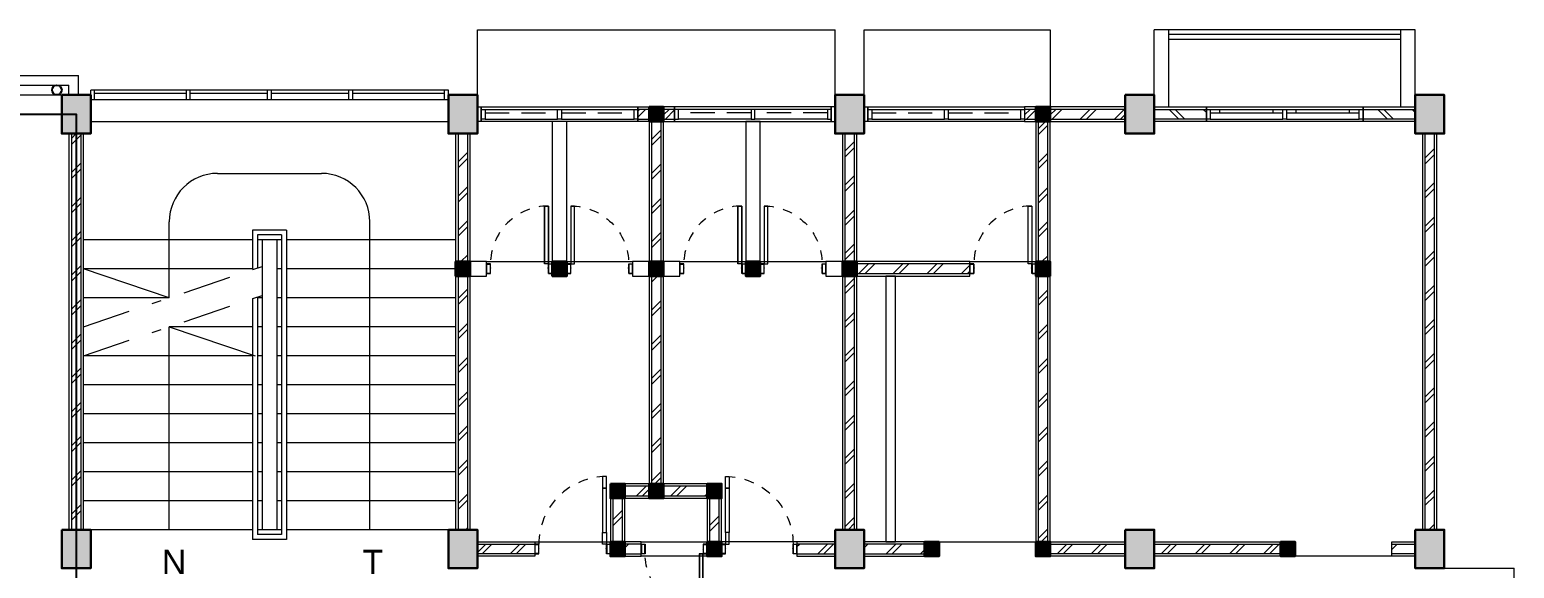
# Model space of a CAD drawing. Header units: millimetres. Extents: x -11 to 1625, y -267 to 180.
# Drawn here: x 1049.28 to 1064.64, y -195.99 to -190.41 of the extents above; entities that cross this region are included whole.
import ezdxf

# ---------------------------------------------------------------- set-up
doc = ezdxf.new("R2010")
doc.units = ezdxf.units.MM
doc.linetypes.add('DASHDOT', pattern=[1, 0.5, -0.25, 0, -0.25])
doc.linetypes.add('HIDDEN', pattern=[0.375, 0.25, -0.125])
for name, color, linetype, lineweight in [('ars', 11, 'Continuous', 5), ('dinding', 5, 'Continuous', 15), ('KOLOM', 1, 'Continuous', 30), ('kus', 63, 'Continuous', 15), ('lan', 7, 'Continuous', 15), ('not', 7, 'Continuous', 20), ('SANITAIR', 4, 'Continuous', 5), ('sol kol', 8, 'Continuous', 0)]:
    doc.layers.add(name, color=color, linetype=linetype, lineweight=lineweight)
doc.styles.get("Standard").update_dxf_attribs({"font": 'ARIALUNI.TTF'})
pattern_1 = [(45, (1051.26178, -202.36487), (-0.1767767, 0.1767767), []), (45, (1051.32428, -202.36487), (-0.1767767, 0.1767767), [])]

# ---------------------------------------------------------------- blocks, each defined once
blk = doc.blocks.new('K1')
at = {"layer": 'KOLOM'}
blk.add_lwpolyline([(0.2, 0.15), (-0.2, 0.15), (-0.2, -0.15), (0.2, -0.15), (0.2, 0.15)], dxfattribs=at)
blk = doc.blocks.new('KP')
at = {"layer": 'KOLOM'}
blk.add_lwpolyline([(0.075, -0.075), (-0.075, -0.075), (-0.075, 0.075), (0.075, 0.075), (0.075, -0.075)], dxfattribs=at)
blk = doc.blocks.new('P 70')
at = {"linetype": 'HIDDEN', "ltscale": 0.3}
blk.add_lwpolyline([(-0.74, 0.1, -0.414214), (-0.04, 0.8, -1.303225)], format="xyb", dxfattribs=at)
for points in [[(-0.04, 0.8), (-0.08, 0.8), (-0.08, 0.68), (-0.04, 0.68)], [(-0.04, 0.68), (-0.08, 0.68), (-0.08, 0.22), (-0.04, 0.22)], [(-0.04, 0.1), (-0.08, 0.1), (-0.08, 0.22), (-0.04, 0.22)], [(-0.735, 0.06), (-0.74, 0.06), (-0.74, 0.061), (-0.74, 0.1), (-0.78, 0.1), (-0.78, 0), (-0.74, 0), (-0.74, 0.056), (-0.735, 0.058)], [(-0.742, 0.002), (-0.778, 0.002), (-0.778, 0.098), (-0.742, 0.098)], [(-0.045, 0.06), (-0.04, 0.06), (-0.04, 0.061), (-0.04, 0.1), (0, 0.1), (0, 0), (-0.04, 0), (-0.04, 0.056), (-0.045, 0.058)], [(-0.038, 0.002), (-0.002, 0.002), (-0.002, 0.098), (-0.038, 0.098)]]:
    blk.add_lwpolyline(points, close=True)
blk = doc.blocks.new('P 60')
at = {"linetype": 'HIDDEN', "ltscale": 0.3}
blk.add_lwpolyline([(-0.64, 0.1, -0.414214), (-0.04, 0.7, -1.303225)], format="xyb", dxfattribs=at)
for points in [[(-0.04, 0.7), (-0.04, 0.1), (-0.08, 0.1), (-0.08, 0.7)], [(-0.042, 0.698), (-0.042, 0.102), (-0.078, 0.102), (-0.078, 0.698)], [(-0.635, 0.06), (-0.64, 0.06), (-0.64, 0.061), (-0.64, 0.1), (-0.68, 0.1), (-0.68, 0), (-0.64, 0), (-0.64, 0.056), (-0.635, 0.058)], [(-0.642, 0.002), (-0.678, 0.002), (-0.678, 0.098), (-0.642, 0.098)], [(-0.045, 0.06), (-0.04, 0.06), (-0.04, 0.061), (-0.04, 0.1), (0, 0.1), (0, 0), (-0.04, 0), (-0.04, 0.056), (-0.045, 0.058)], [(-0.038, 0.002), (-0.002, 0.002), (-0.002, 0.098), (-0.038, 0.098)]]:
    blk.add_lwpolyline(points, close=True)

msp = doc.modelspace()

# ---------------------------------------------------------------- hatches: boundary and pattern name
at = {"layer": 'ars'}
h = msp.add_hatch(dxfattribs=at)
h.set_pattern_fill('TEMBOK', color=256, scale=0.25)
h.set_pattern_definition([(45, (1054.98178, -201.03987), (-0.176777, 0.176777), []), (45, (1055.04428, -201.03987), (-0.176777, 0.176777), [])])
h.paths.add_polyline_path([(1055.6867814, -191.2398738), (1055.5717814, -191.2398738), (1055.5717814, -191.3398738), (1055.6867814, -191.3398738)])
h = msp.add_hatch(dxfattribs=at)
h.set_pattern_fill('TEMBOK', color=256, scale=0.25)
h.set_pattern_definition([(45, (1055.28678, -201.03987), (-0.176777, 0.176777), []), (45, (1055.34928, -201.03987), (-0.176777, 0.176777), [])])
h.paths.add_polyline_path([(1055.9517814, -191.2398738), (1055.8367814, -191.2398738), (1055.8367814, -191.3398738), (1055.9517814, -191.3398738)])
h = msp.add_hatch(dxfattribs=at)
h.set_pattern_fill('TEMBOK', color=256, scale=0.25)
h.set_pattern_definition([(45, (1059.02178, -201.03987), (-0.176777, 0.176777), []), (45, (1059.08428, -201.03987), (-0.176777, 0.176777), [])])
h.paths.add_polyline_path([(1059.6867814, -191.2398738), (1059.5717814, -191.2398738), (1059.5717814, -191.3398738), (1059.6867814, -191.3398738)])
h = msp.add_hatch(dxfattribs=at)
h.set_pattern_fill('TEMBOK', color=256, scale=0.25)
h.set_pattern_definition([(45, (1059.28678, -201.03987), (-0.176777, 0.176777), []), (45, (1059.34928, -201.03987), (-0.176777, 0.176777), [])])
h.paths.add_polyline_path([(1060.6117814, -191.2398738), (1059.8367814, -191.2398738), (1059.8367814, -191.3398738), (1060.6117814, -191.3398738)])
h = msp.add_hatch(dxfattribs=at)
h.set_pattern_fill('TEMBOK', color=256, scale=0.25)
h.set_pattern_definition([(315, (1056.71178, -189.71487), (-0.176777, -0.176777), []), (315, (1056.77428, -189.71487), (-0.176777, -0.176777), [])])
h.paths.add_polyline_path([(1061.4517814, -191.3398738), (1060.9117814, -191.3398738), (1060.9117814, -191.2398738), (1061.4517814, -191.2398738)])
h = msp.add_hatch(dxfattribs=at)
h.set_pattern_fill('TEMBOK', color=256, scale=0.25)
h.set_pattern_definition([(315, (1058.87178, -189.71487), (-0.176777, -0.176777), []), (315, (1058.93428, -189.71487), (-0.176777, -0.176777), [])])
h.paths.add_polyline_path([(1063.6117814, -191.3398738), (1063.0717814, -191.3398738), (1063.0717814, -191.2398738), (1063.6117814, -191.2398738)])
h = msp.add_hatch(dxfattribs=at)
h.set_pattern_fill('TEMBOK', color=256, scale=0.25)
h.set_pattern_definition(pattern_1)
h.paths.add_polyline_path([(1055.7117814, -191.3648738), (1055.7117814, -195.1148738), (1055.8117814, -195.1148738), (1055.8117814, -191.3648738)])
h = msp.add_hatch(dxfattribs=at)
h.set_pattern_fill('TEMBOK', color=256, scale=0.25)
h.set_pattern_definition(pattern_1)
h.paths.add_polyline_path([(1059.8117814, -192.8148738), (1059.8117814, -191.3648738), (1059.7117814, -191.3648738), (1059.7117814, -192.8148738)])
h = msp.add_hatch(dxfattribs=at)
h.set_pattern_fill('TEMBOK', color=256, scale=0.25)
h.set_pattern_definition(pattern_1)
h.paths.add_polyline_path([(1049.8117814, -195.5898738), (1049.8117814, -191.4898738), (1049.7117814, -191.4898738), (1049.7117814, -195.5898738)])
h = msp.add_hatch(dxfattribs=at)
h.set_pattern_fill('TEMBOK', color=256, scale=0.25)
h.set_pattern_definition(pattern_1)
h.paths.add_polyline_path([(1053.8117814, -192.8148738), (1053.8117814, -191.4898738), (1053.7117814, -191.4898738), (1053.7117814, -192.8148738)])
h = msp.add_hatch(dxfattribs=at)
h.set_pattern_fill('TEMBOK', color=256, scale=0.25)
h.set_pattern_definition(pattern_1)
h.paths.add_polyline_path([(1057.8117814, -195.5898738), (1057.8117814, -191.4898738), (1057.7117814, -191.4898738), (1057.7117814, -195.5898738)])
h = msp.add_hatch(dxfattribs=at)
h.set_pattern_fill('TEMBOK', color=256, scale=0.25)
h.set_pattern_definition([(45, (1050.26178, -202.36487), (-0.1767767, 0.1767767), []), (45, (1050.32428, -202.36487), (-0.1767767, 0.1767767), [])])
h.paths.add_polyline_path([(1063.8117814, -195.5898738), (1063.8117814, -191.4898738), (1063.7117814, -191.4898738), (1063.7117814, -195.5898738)])
h = msp.add_hatch(dxfattribs=at)
h.set_pattern_fill('TEMBOK', color=256, scale=0.25)
h.set_pattern_definition(pattern_1)
h.paths.add_polyline_path([(1057.8367814, -192.9398738), (1059.0067814, -192.9398738), (1059.0067814, -192.8398738), (1057.8367814, -192.8398738)])
h = msp.add_hatch(dxfattribs=at)
h.set_pattern_fill('TEMBOK', color=256, scale=0.25)
h.set_pattern_definition(pattern_1)
h.paths.add_polyline_path([(1053.7117814, -192.9648738), (1053.7117814, -195.5898738), (1053.8117814, -195.5898738), (1053.8117814, -192.9648738)])
h = msp.add_hatch(dxfattribs=at)
h.set_pattern_fill('TEMBOK', color=256, scale=0.25)
h.set_pattern_definition(pattern_1)
h.paths.add_polyline_path([(1059.7117814, -192.9648738), (1059.7117814, -195.7148738), (1059.8117814, -195.7148738), (1059.8117814, -192.9648738)])
h = msp.add_hatch(dxfattribs=at)
h.set_pattern_fill('TEMBOK', color=256, scale=0.25)
h.set_pattern_definition(pattern_1)
h.paths.add_polyline_path([(1056.2867814, -195.1398738), (1055.4367814, -195.1398738), (1055.4367814, -195.2398738), (1056.2867814, -195.2398738)])
h = msp.add_hatch(dxfattribs=at)
h.set_pattern_fill('TEMBOK', color=256, scale=0.25)
h.set_pattern_definition(pattern_1)
h.paths.add_polyline_path([(1055.3117814, -195.2648738), (1055.3117814, -195.7148738), (1055.4117814, -195.7148738), (1055.4117814, -195.2648738)])
h = msp.add_hatch(dxfattribs=at)
h.set_pattern_fill('TEMBOK', color=256, scale=0.25)
h.set_pattern_definition(pattern_1)
h.paths.add_polyline_path([(1056.3117814, -195.2648738), (1056.3117814, -195.7148738), (1056.4117814, -195.7148738), (1056.4117814, -195.2648738)])
h = msp.add_hatch(dxfattribs=at)
h.set_pattern_fill('TEMBOK', color=256, scale=0.25)
h.set_pattern_definition(pattern_1)
h.paths.add_polyline_path([(1053.9117814, -195.7398738), (1054.5067814, -195.7398738), (1054.5067814, -195.8398738), (1053.9117814, -195.8398738)])
h = msp.add_hatch(dxfattribs=at)
h.set_pattern_fill('TEMBOK', color=256, scale=0.25)
h.set_pattern_definition(pattern_1)
h.paths.add_polyline_path([(1055.6067814, -195.7398738), (1055.4367814, -195.7398738), (1055.4367814, -195.8398738), (1055.6067814, -195.8398738)])
h = msp.add_hatch(dxfattribs=at)
h.set_pattern_fill('TEMBOK', color=256, scale=0.25)
h.set_pattern_definition(pattern_1)
h.paths.add_polyline_path([(1057.6117814, -195.7398738), (1057.2167814, -195.7398738), (1057.2167814, -195.8398738), (1057.6117814, -195.8398738)])
h = msp.add_hatch(dxfattribs=at)
h.set_pattern_fill('TEMBOK', color=256, scale=0.25)
h.set_pattern_definition(pattern_1)
h.paths.add_polyline_path([(1057.9117814, -195.8398738), (1058.5367814, -195.8398738), (1058.5367814, -195.7398738), (1057.9117814, -195.7398738)])
h = msp.add_hatch(dxfattribs=at)
h.set_pattern_fill('TEMBOK', color=256, scale=0.25)
h.set_pattern_definition(pattern_1)
h.paths.add_polyline_path([(1060.6117814, -195.8398738), (1059.8367814, -195.8398738), (1059.8367814, -195.7398738), (1060.6117814, -195.7398738)])
h = msp.add_hatch(dxfattribs=at)
h.set_pattern_fill('TEMBOK', color=256, scale=0.25)
h.set_pattern_definition([(45, (1052.33678, -202.36487), (-0.1767767, 0.1767767), []), (45, (1052.39928, -202.36487), (-0.1767767, 0.1767767), [])])
h.paths.add_polyline_path([(1062.2200814, -195.8398738), (1060.9117814, -195.8398738), (1060.9117814, -195.7398738), (1062.2200814, -195.7398738)])
h = msp.add_hatch(dxfattribs=at)
h.set_pattern_fill('TEMBOK', color=256, scale=0.25)
h.set_pattern_definition([(45, (1054.26178, -202.36487), (-0.1767767, 0.1767767), []), (45, (1054.32428, -202.36487), (-0.1767767, 0.1767767), [])])
h.paths.add_polyline_path([(1063.6117814, -195.8398738), (1063.3700814, -195.8398738), (1063.3700814, -195.7398738), (1063.6117814, -195.7398738)])
at = {"layer": 'sol kol'}
for points in [[(1049.6117814, -191.0898738), (1049.6117814, -191.4898738), (1049.9117814, -191.4898738), (1049.9117814, -191.0898738)], [(1053.6117814, -191.0898738), (1053.6117814, -191.4898738), (1053.9117814, -191.4898738), (1053.9117814, -191.0898738)], [(1057.6117814, -191.0898738), (1057.6117814, -191.4898738), (1057.9117814, -191.4898738), (1057.9117814, -191.0898738)], [(1060.6117814, -191.0898738), (1060.6117814, -191.4898738), (1060.9117814, -191.4898738), (1060.9117814, -191.0898738)], [(1063.6117814, -191.0898738), (1063.6117814, -191.4898738), (1063.9117814, -191.4898738), (1063.9117814, -191.0898738)], [(1055.6867814, -191.2148738), (1055.8367814, -191.2148738), (1055.8367814, -191.3648738), (1055.6867814, -191.3648738)], [(1059.8367814, -191.3648738), (1059.6867814, -191.3648738), (1059.6867814, -191.2148738), (1059.8367814, -191.2148738)], [(1053.6867814, -192.8148738), (1053.8367814, -192.8148738), (1053.8367814, -192.9648738), (1053.6867814, -192.9648738)], [(1054.6867814, -192.8148738), (1054.8367814, -192.8148738), (1054.8367814, -192.9648738), (1054.6867814, -192.9648738)], [(1055.6867814, -192.8148738), (1055.8367814, -192.8148738), (1055.8367814, -192.9648738), (1055.6867814, -192.9648738)], [(1056.6867814, -192.8148738), (1056.8367814, -192.8148738), (1056.8367814, -192.9648738), (1056.6867814, -192.9648738)], [(1057.6867814, -192.8148738), (1057.8367814, -192.8148738), (1057.8367814, -192.9648738), (1057.6867814, -192.9648738)], [(1059.8367814, -192.9648738), (1059.6867814, -192.9648738), (1059.6867814, -192.8148738), (1059.8367814, -192.8148738)], [(1055.2867814, -195.1148738), (1055.4367814, -195.1148738), (1055.4367814, -195.2648738), (1055.2867814, -195.2648738)], [(1055.6867814, -195.1148738), (1055.8367814, -195.1148738), (1055.8367814, -195.2648738), (1055.6867814, -195.2648738)], [(1056.2867814, -195.1148738), (1056.4367814, -195.1148738), (1056.4367814, -195.2648738), (1056.2867814, -195.2648738)], [(1049.6117814, -195.5898738), (1049.6117814, -195.9898738), (1049.9117814, -195.9898738), (1049.9117814, -195.5898738)], [(1053.6117814, -195.5898738), (1053.6117814, -195.9898738), (1053.9117814, -195.9898738), (1053.9117814, -195.5898738)], [(1057.6117814, -195.5898738), (1057.6117814, -195.9898738), (1057.9117814, -195.9898738), (1057.9117814, -195.5898738)], [(1060.6117814, -195.5898738), (1060.6117814, -195.9898738), (1060.9117814, -195.9898738), (1060.9117814, -195.5898738)], [(1063.6117814, -195.5898738), (1063.6117814, -195.9898738), (1063.9117814, -195.9898738), (1063.9117814, -195.5898738)], [(1055.2867814, -195.7148738), (1055.4367814, -195.7148738), (1055.4367814, -195.8648738), (1055.2867814, -195.8648738)], [(1056.2867814, -195.7148738), (1056.4367814, -195.7148738), (1056.4367814, -195.8648738), (1056.2867814, -195.8648738)], [(1058.6867814, -195.7148738), (1058.5367814, -195.7148738), (1058.5367814, -195.8648738), (1058.6867814, -195.8648738)], [(1059.6867814, -195.7148738), (1059.8367814, -195.7148738), (1059.8367814, -195.8648738), (1059.6867814, -195.8648738)], [(1062.2200814, -195.7148738), (1062.3700814, -195.7148738), (1062.3700814, -195.8648738), (1062.2200814, -195.8648738)]]:
    msp.add_hatch(color=256, dxfattribs=at).paths.add_polyline_path(points)

# ---------------------------------------------------------------- linework, layer by layer
msp.add_lwpolyline([(1040.7617814, -191.2898738), (1049.7617814, -191.2898738), (1049.7617814, -202.2898738), (1040.7617814, -202.2898738)], close=True)
msp.add_circle((1049.5617814, -191.0398738), 0.05)
at = {"layer": 'ars'}
for p, q in [((1051.5867814, -192.4898738), (1051.5867814, -192.8983245)), ((1051.9367814, -192.4898738), (1051.5867814, -192.4898738)), ((1051.6367814, -192.5398738), (1051.6367814, -192.8814231)), ((1051.8867814, -192.5398738), (1051.6367814, -192.5398738)), ((1051.8867814, -192.5398738), (1051.8867814, -195.6398738)), ((1051.9367814, -192.4898738), (1051.9367814, -195.6898738)), ((1051.5867814, -193.1983245), (1051.5867814, -195.6898738)), ((1051.6367814, -193.1814231), (1051.6367814, -195.6398738)), ((1051.9367814, -195.6898738), (1051.5867814, -195.6898738)), ((1051.8867814, -195.6398738), (1051.6367814, -195.6398738))]:
    msp.add_line(p, q, dxfattribs=at)
for points in [[(1063.4617814, -190.4648738), (1061.0617814, -190.4648738)], [(1063.4617814, -190.5148738), (1061.0617814, -190.5148738)]]:
    msp.add_lwpolyline(points, dxfattribs=at)
for points in [[(1055.6867814, -191.2398738), (1055.5717814, -191.2398738), (1055.5717814, -191.3398738), (1055.6867814, -191.3398738)], [(1055.9517814, -191.2398738), (1055.8367814, -191.2398738), (1055.8367814, -191.3398738), (1055.9517814, -191.3398738)], [(1059.6867814, -191.2398738), (1059.5717814, -191.2398738), (1059.5717814, -191.3398738), (1059.6867814, -191.3398738)], [(1060.6117814, -191.2398738), (1059.8367814, -191.2398738), (1059.8367814, -191.3398738), (1060.6117814, -191.3398738)], [(1061.4517814, -191.3398738), (1060.9117814, -191.3398738), (1060.9117814, -191.2398738), (1061.4517814, -191.2398738)], [(1063.6117814, -191.3398738), (1063.0717814, -191.3398738), (1063.0717814, -191.2398738), (1063.6117814, -191.2398738)], [(1055.7117814, -191.3648738), (1055.7117814, -195.1148738), (1055.8117814, -195.1148738), (1055.8117814, -191.3648738)], [(1059.8117814, -192.8148738), (1059.8117814, -191.3648738), (1059.7117814, -191.3648738), (1059.7117814, -192.8148738)], [(1049.8117814, -195.5898738), (1049.8117814, -191.4898738), (1049.7117814, -191.4898738), (1049.7117814, -195.5898738)], [(1053.8117814, -192.8148738), (1053.8117814, -191.4898738), (1053.7117814, -191.4898738), (1053.7117814, -192.8148738)], [(1057.8117814, -195.5898738), (1057.8117814, -191.4898738), (1057.7117814, -191.4898738), (1057.7117814, -195.5898738)], [(1063.8117814, -195.5898738), (1063.8117814, -191.4898738), (1063.7117814, -191.4898738), (1063.7117814, -195.5898738)], [(1057.8367814, -192.9398738), (1059.0067814, -192.9398738), (1059.0067814, -192.8398738), (1057.8367814, -192.8398738)], [(1053.7117814, -192.9648738), (1053.7117814, -195.5898738), (1053.8117814, -195.5898738), (1053.8117814, -192.9648738)], [(1059.7117814, -192.9648738), (1059.7117814, -195.7148738), (1059.8117814, -195.7148738), (1059.8117814, -192.9648738)], [(1056.2867814, -195.1398738), (1055.4367814, -195.1398738), (1055.4367814, -195.2398738), (1056.2867814, -195.2398738)], [(1055.3117814, -195.2648738), (1055.3117814, -195.7148738), (1055.4117814, -195.7148738), (1055.4117814, -195.2648738)], [(1056.3117814, -195.2648738), (1056.3117814, -195.7148738), (1056.4117814, -195.7148738), (1056.4117814, -195.2648738)], [(1053.9117814, -195.7398738), (1054.5067814, -195.7398738), (1054.5067814, -195.8398738), (1053.9117814, -195.8398738)], [(1055.6067814, -195.7398738), (1055.4367814, -195.7398738), (1055.4367814, -195.8398738), (1055.6067814, -195.8398738)], [(1057.6117814, -195.7398738), (1057.2167814, -195.7398738), (1057.2167814, -195.8398738), (1057.6117814, -195.8398738)], [(1057.9117814, -195.8398738), (1058.5367814, -195.8398738), (1058.5367814, -195.7398738), (1057.9117814, -195.7398738)], [(1060.6117814, -195.8398738), (1059.8367814, -195.8398738), (1059.8367814, -195.7398738), (1060.6117814, -195.7398738)], [(1062.2200814, -195.8398738), (1060.9117814, -195.8398738), (1060.9117814, -195.7398738), (1062.2200814, -195.7398738)], [(1063.6117814, -195.8398738), (1063.3700814, -195.8398738), (1063.3700814, -195.7398738), (1063.6117814, -195.7398738)]]:
    msp.add_lwpolyline(points, close=True, dxfattribs=at)
at = {"layer": 'dinding'}
for p, q in [((1040.3617814, -190.8898738), (1049.7867814, -190.8898738)), ((1040.4617814, -190.9898738), (1049.6867814, -190.9898738)), ((1049.6867814, -191.0898738), (1049.6867814, -190.9898738)), ((1049.7867814, -191.0898738), (1049.7867814, -190.8898738))]:
    msp.add_line(p, q, dxfattribs=at)
for points in [[(1053.9117814, -191.2148738), (1053.9517814, -191.2148738), (1053.9517814, -191.3648738), (1053.9117814, -191.3648738)], [(1055.5717814, -191.2148738), (1055.6867814, -191.2148738), (1055.6867814, -191.3648738), (1055.5717814, -191.3648738)], [(1055.9517814, -191.2148738), (1055.8367814, -191.2148738), (1055.8367814, -191.3648738), (1055.9517814, -191.3648738)], [(1057.6117814, -191.2148738), (1057.5717814, -191.2148738), (1057.5717814, -191.3648738), (1057.6117814, -191.3648738)], [(1057.9117814, -191.2148738), (1057.9517814, -191.2148738), (1057.9517814, -191.3648738), (1057.9117814, -191.3648738)], [(1059.6867814, -191.2148738), (1059.5717814, -191.2148738), (1059.5717814, -191.3648738), (1059.6867814, -191.3648738)], [(1060.6117814, -191.2148738), (1059.8367814, -191.2148738), (1059.8367814, -191.3648738), (1060.6117814, -191.3648738)], [(1061.4517814, -191.3648738), (1060.9117814, -191.3648738), (1060.9117814, -191.2148738), (1061.4517814, -191.2148738)], [(1063.6117814, -191.3648738), (1063.0717814, -191.3648738), (1063.0717814, -191.2148738), (1063.6117814, -191.2148738)], [(1055.6867814, -191.3648738), (1055.6867814, -195.1148738), (1055.8367814, -195.1148738), (1055.8367814, -191.3648738)], [(1059.8367814, -192.8148738), (1059.8367814, -191.3648738), (1059.6867814, -191.3648738), (1059.6867814, -192.8148738)], [(1049.8367814, -195.5898738), (1049.8367814, -191.4898738), (1049.6867814, -191.4898738), (1049.6867814, -195.5898738)], [(1053.8367814, -192.8148738), (1053.8367814, -191.4898738), (1053.6867814, -191.4898738), (1053.6867814, -192.8148738)], [(1057.8367814, -195.5898738), (1057.8367814, -191.4898738), (1057.6867814, -191.4898738), (1057.6867814, -195.5898738)], [(1063.8367814, -195.5898738), (1063.8367814, -191.4898738), (1063.6867814, -191.4898738), (1063.6867814, -195.5898738)], [(1057.8367814, -192.9648738), (1059.0067814, -192.9648738), (1059.0067814, -192.8148738), (1057.8367814, -192.8148738)], [(1053.6867814, -192.9648738), (1053.6867814, -195.5898738), (1053.8367814, -195.5898738), (1053.8367814, -192.9648738)], [(1058.1367814, -192.9648738), (1058.1367814, -195.7148738), (1058.2367814, -195.7148738), (1058.2367814, -192.9648738), (1058.1845407, -192.9648738)], [(1059.6867814, -192.9648738), (1059.6867814, -195.7148738), (1059.8367814, -195.7148738), (1059.8367814, -192.9648738)], [(1056.2867814, -195.1148738), (1055.4367814, -195.1148738), (1055.4367814, -195.2648738), (1056.2867814, -195.2648738)], [(1055.2867814, -195.2648738), (1055.2867814, -195.7148738), (1055.4367814, -195.7148738), (1055.4367814, -195.2648738)], [(1056.2867814, -195.2648738), (1056.2867814, -195.7148738), (1056.4367814, -195.7148738), (1056.4367814, -195.2648738)], [(1053.9117814, -195.7148738), (1054.5067814, -195.7148738), (1054.5067814, -195.8648738), (1053.9117814, -195.8648738)], [(1055.6067814, -195.7148738), (1055.4367814, -195.7148738), (1055.4367814, -195.8648738), (1055.6067814, -195.8648738)], [(1057.6117814, -195.7148738), (1057.2167814, -195.7148738), (1057.2167814, -195.8648738), (1057.6117814, -195.8648738)], [(1057.9117814, -195.8648738), (1058.5367814, -195.8648738), (1058.5367814, -195.7148738), (1057.9117814, -195.7148738)], [(1060.6117814, -195.8648738), (1059.8367814, -195.8648738), (1059.8367814, -195.7148738), (1060.6117814, -195.7148738)], [(1062.2200814, -195.8648738), (1060.9117814, -195.8648738), (1060.9117814, -195.7148738), (1062.2200814, -195.7148738)], [(1063.6117814, -195.8648738), (1063.3700814, -195.8648738), (1063.3700814, -195.7148738), (1063.6117814, -195.7148738)]]:
    msp.add_lwpolyline(points, close=True, dxfattribs=at)
at = {"layer": 'kus'}
for p, q in [((1053.6117814, -191.0398738), (1049.9117814, -191.0398738)), ((1049.9117814, -191.1398738), (1049.9117814, -191.0398738)), ((1053.6117814, -191.1398738), (1049.9117814, -191.1398738)), ((1049.9517814, -191.1398738), (1049.9517814, -191.0398738)), ((1050.9017814, -191.0748738), (1049.9517814, -191.0748738)), ((1050.9017814, -191.1398738), (1050.9017814, -191.0398738)), ((1050.9417814, -191.1398738), (1050.9417814, -191.0398738)), ((1051.7417814, -191.0748738), (1050.9417814, -191.0748738)), ((1051.7417814, -191.1398738), (1051.7417814, -191.0398738)), ((1051.7817814, -191.1398738), (1051.7817814, -191.0398738)), ((1052.5817814, -191.0748738), (1051.7817814, -191.0748738)), ((1052.5817814, -191.1398738), (1052.5817814, -191.0398738)), ((1052.6217814, -191.1398738), (1052.6217814, -191.0398738)), ((1053.5717814, -191.0748738), (1052.6217814, -191.0748738)), ((1053.5717814, -191.1398738), (1053.5717814, -191.0398738)), ((1053.6117814, -191.1398738), (1053.6117814, -191.0398738)), ((1053.9917814, -191.2398738), (1054.7417814, -191.2398738)), ((1054.7817814, -191.2398738), (1055.5317814, -191.2398738)), ((1056.7417814, -191.2398738), (1055.9917814, -191.2398738)), ((1057.5317814, -191.2398738), (1056.7817814, -191.2398738)), ((1057.9917814, -191.2398738), (1058.7417814, -191.2398738)), ((1058.7817814, -191.2398738), (1059.5317814, -191.2398738)), ((1061.4917814, -191.2398738), (1062.2417814, -191.2398738)), ((1061.4917814, -191.2748738), (1062.2417814, -191.2748738)), ((1061.5917814, -191.2748738), (1061.5917814, -191.2398738)), ((1062.1417814, -191.2748738), (1062.1417814, -191.2398738)), ((1062.2817814, -191.2398738), (1063.0317814, -191.2398738)), ((1062.2817814, -191.2748738), (1063.0317814, -191.2748738)), ((1062.3817814, -191.2748738), (1062.3817814, -191.2398738)), ((1062.9317814, -191.2748738), (1062.9317814, -191.2398738)), ((1053.9917814, -191.3398738), (1054.7417814, -191.3398738)), ((1054.7817814, -191.3398738), (1055.5317814, -191.3398738)), ((1056.7417814, -191.3398738), (1055.9917814, -191.3398738)), ((1057.5317814, -191.3398738), (1056.7817814, -191.3398738)), ((1057.9917814, -191.3398738), (1058.7417814, -191.3398738)), ((1058.7817814, -191.3398738), (1059.5317814, -191.3398738)), ((1061.4917814, -191.3398738), (1062.2417814, -191.3398738)), ((1062.2817814, -191.3398738), (1063.0317814, -191.3398738)), ((1055.6067814, -195.7148738), (1056.2867814, -195.7148738)), ((1056.2867814, -195.8648738), (1055.6067814, -195.8648738))]:
    msp.add_line(p, q, dxfattribs=at)
at = {"layer": 'kus', "linetype": 'HIDDEN'}
for p, q in [((1053.9917814, -191.2748738), (1054.7417814, -191.2748738)), ((1054.7817814, -191.2748738), (1055.5317814, -191.2748738)), ((1056.7417814, -191.2748738), (1055.9917814, -191.2748738)), ((1057.5317814, -191.2748738), (1056.7817814, -191.2748738)), ((1057.9917814, -191.2748738), (1058.7417814, -191.2748738)), ((1058.7817814, -191.2748738), (1059.5317814, -191.2748738))]:
    msp.add_line(p, q, dxfattribs=at)
at = {"layer": 'kus'}
for points in [[(1053.9517814, -191.2398738), (1053.9917814, -191.2398738), (1053.9917814, -191.3398738), (1053.9517814, -191.3398738)], [(1054.7417814, -191.2398738), (1054.7817814, -191.2398738), (1054.7817814, -191.3398738), (1054.7417814, -191.3398738)], [(1055.5317814, -191.2398738), (1055.5717814, -191.2398738), (1055.5717814, -191.3398738), (1055.5317814, -191.3398738)], [(1055.9917814, -191.2398738), (1055.9517814, -191.2398738), (1055.9517814, -191.3398738), (1055.9917814, -191.3398738)], [(1056.7817814, -191.2398738), (1056.7417814, -191.2398738), (1056.7417814, -191.3398738), (1056.7817814, -191.3398738)], [(1057.5717814, -191.2398738), (1057.5317814, -191.2398738), (1057.5317814, -191.3398738), (1057.5717814, -191.3398738)], [(1057.9517814, -191.2398738), (1057.9917814, -191.2398738), (1057.9917814, -191.3398738), (1057.9517814, -191.3398738)], [(1058.7417814, -191.2398738), (1058.7817814, -191.2398738), (1058.7817814, -191.3398738), (1058.7417814, -191.3398738)], [(1059.5317814, -191.2398738), (1059.5717814, -191.2398738), (1059.5717814, -191.3398738), (1059.5317814, -191.3398738)], [(1061.4517814, -191.2398738), (1061.4917814, -191.2398738), (1061.4917814, -191.3398738), (1061.4517814, -191.3398738)], [(1062.2417814, -191.2398738), (1062.2817814, -191.2398738), (1062.2817814, -191.3398738), (1062.2417814, -191.3398738)], [(1063.0317814, -191.2398738), (1063.0717814, -191.2398738), (1063.0717814, -191.3398738), (1063.0317814, -191.3398738)]]:
    msp.add_lwpolyline(points, close=True, dxfattribs=at)
at = {"layer": 'lan'}
for p, q in [((1053.9117814, -190.4148738), (1057.6117814, -190.4148738)), ((1053.9117814, -191.0898738), (1053.9117814, -190.4148738)), ((1057.6117814, -191.0898738), (1057.6117814, -190.4148738)), ((1057.9117814, -191.0898738), (1057.9117814, -190.4148738)), ((1057.9117814, -190.4148738), (1059.8367814, -190.4148738)), ((1059.8367814, -190.4148738), (1059.8367814, -191.2148738)), ((1060.9117814, -191.0898738), (1060.9117814, -190.4148738)), ((1061.0617814, -191.2148738), (1061.0617814, -190.4148738)), ((1063.4617814, -191.2148738), (1063.4617814, -190.4148738)), ((1063.6117814, -191.0898738), (1063.6117814, -190.4148738)), ((1049.9117814, -191.3648738), (1053.6117814, -191.3648738)), ((1051.2242814, -191.9023738), (1052.2992814, -191.9023738)), ((1050.7242814, -193.1898738), (1050.7242814, -192.4023738)), ((1052.7992814, -195.5898738), (1052.7992814, -192.4023738)), ((1051.5867814, -192.5898738), (1049.8367814, -192.5898738)), ((1051.8867814, -192.5898738), (1051.6367814, -192.5898738)), ((1051.6867814, -192.5898738), (1051.6867814, -195.5898738)), ((1051.8367814, -192.5898738), (1051.8367814, -195.5898738)), ((1053.6867814, -192.5898738), (1051.9367814, -192.5898738)), ((1054.0067814, -192.8148738), (1054.6867814, -192.8148738)), ((1054.8367814, -192.8148738), (1055.5167814, -192.8148738)), ((1056.0067814, -192.8148738), (1056.6867814, -192.8148738)), ((1056.8367814, -192.8148738), (1057.5167814, -192.8148738)), ((1059.0067814, -192.8148738), (1059.6867814, -192.8148738)), ((1051.5867814, -192.8898738), (1049.8367814, -192.8898738)), ((1050.7242814, -193.1898738), (1049.8367814, -192.8898738)), ((1051.8867814, -192.8898738), (1051.8367814, -192.8898738)), ((1053.6867814, -192.8898738), (1051.9367814, -192.8898738)), ((1050.7242814, -193.1898738), (1049.8367814, -193.1898738)), ((1051.6867814, -193.1898738), (1051.6367814, -193.1898738)), ((1051.8867814, -193.1898738), (1051.8367814, -193.1898738)), ((1053.6867814, -193.1898738), (1051.9367814, -193.1898738)), ((1050.7242814, -195.5898738), (1050.7242814, -193.4898738)), ((1051.5867814, -193.4898738), (1050.7242814, -193.4898738)), ((1050.7242814, -193.4898738), (1051.6117814, -193.7898738)), ((1051.6867814, -193.4898738), (1051.6367814, -193.4898738)), ((1051.8867814, -193.4898738), (1051.8367814, -193.4898738)), ((1053.6867814, -193.4898738), (1051.9367814, -193.4898738)), ((1051.5867814, -193.7898738), (1049.8367814, -193.7898738)), ((1051.6867814, -193.7898738), (1051.6367814, -193.7898738)), ((1051.8867814, -193.7898738), (1051.8367814, -193.7898738)), ((1053.6867814, -193.7898738), (1051.9367814, -193.7898738)), ((1051.5867814, -194.0898738), (1049.8367814, -194.0898738)), ((1051.6867814, -194.0898738), (1051.6367814, -194.0898738)), ((1051.8867814, -194.0898738), (1051.8367814, -194.0898738)), ((1053.6867814, -194.0898738), (1051.9367814, -194.0898738)), ((1051.5867814, -194.3898738), (1049.8367814, -194.3898738)), ((1051.6867814, -194.3898738), (1051.6367814, -194.3898738)), ((1051.8867814, -194.3898738), (1051.8367814, -194.3898738)), ((1053.6867814, -194.3898738), (1051.9367814, -194.3898738)), ((1051.5867814, -194.6898738), (1049.8367814, -194.6898738)), ((1051.6867814, -194.6898738), (1051.6367814, -194.6898738)), ((1051.8867814, -194.6898738), (1051.8367814, -194.6898738)), ((1053.6867814, -194.6898738), (1051.9367814, -194.6898738)), ((1051.5867814, -194.9898738), (1049.8367814, -194.9898738)), ((1051.6867814, -194.9898738), (1051.6367814, -194.9898738)), ((1051.8867814, -194.9898738), (1051.8367814, -194.9898738)), ((1053.6867814, -194.9898738), (1051.9367814, -194.9898738)), ((1051.5867814, -195.2898738), (1049.8367814, -195.2898738)), ((1051.6867814, -195.2898738), (1051.6367814, -195.2898738)), ((1051.8867814, -195.2898738), (1051.8367814, -195.2898738)), ((1053.6867814, -195.2898738), (1051.9367814, -195.2898738)), ((1051.5867814, -195.5898738), (1049.9117814, -195.5898738)), ((1051.8867814, -195.5898738), (1051.6367814, -195.5898738)), ((1053.6117814, -195.5898738), (1051.9367814, -195.5898738)), ((1054.5067814, -195.7148738), (1055.2867814, -195.7148738)), ((1057.2167814, -195.7148738), (1056.4367814, -195.7148738)), ((1058.6867814, -195.7148738), (1059.6867814, -195.7148738)), ((1063.3700814, -195.8648738), (1062.3700814, -195.8648738)), ((1063.9117814, -195.9898738), (1064.6367814, -195.9898738))]:
    msp.add_line(p, q, dxfattribs=at)
at = {"layer": 'lan', "linetype": 'DASHDOT'}
for p, q in [((1049.8367814, -193.4898738), (1051.6867814, -192.8645217)), ((1049.8367814, -193.7898738), (1051.6867814, -193.1645217))]:
    msp.add_line(p, q, dxfattribs=at)
at = {"layer": 'lan'}
for points in [[(1063.6117814, -190.4148738), (1060.9117814, -190.4148738)], [(1063.9117814, -197.5898738), (1064.6367814, -197.5898738), (1064.6367814, -195.9898738)]]:
    msp.add_lwpolyline(points, dxfattribs=at)
for points in [[(1053.9517814, -191.2148738), (1055.5717814, -191.2148738), (1055.5717814, -191.3648738), (1053.9517814, -191.3648738)], [(1057.5717814, -191.2148738), (1055.9517814, -191.2148738), (1055.9517814, -191.3648738), (1057.5717814, -191.3648738)], [(1057.9517814, -191.2148738), (1059.5717814, -191.2148738), (1059.5717814, -191.3648738), (1057.9517814, -191.3648738)], [(1061.4517814, -191.2148738), (1063.0717814, -191.2148738), (1063.0717814, -191.3648738), (1061.4517814, -191.3648738)], [(1054.6867814, -191.3648738), (1054.6867814, -192.8148738), (1054.8367814, -192.8148738), (1054.8367814, -191.3648738)], [(1056.6867814, -191.3648738), (1056.6867814, -192.8148738), (1056.8367814, -192.8148738), (1056.8367814, -191.3648738)], [(1054.0067814, -192.8148738), (1053.8367814, -192.8148738), (1053.8367814, -192.9648738), (1054.0067814, -192.9648738)], [(1055.6867814, -192.8148738), (1055.5167814, -192.8148738), (1055.5167814, -192.9648738), (1055.6867814, -192.9648738)], [(1056.0067814, -192.8148738), (1055.8367814, -192.8148738), (1055.8367814, -192.9648738), (1056.0067814, -192.9648738)], [(1057.6867814, -192.8148738), (1057.5167814, -192.8148738), (1057.5167814, -192.9648738), (1057.6867814, -192.9648738)]]:
    msp.add_lwpolyline(points, close=True, dxfattribs=at)
for centre, start, end in [((1051.2242814, -192.4023738), 90, 180), ((1052.2992814, -192.4023738), 0, 90)]:
    msp.add_arc(centre, 0.5, start, end, dxfattribs=at)
at = {"layer": 'SANITAIR'}
msp.add_lwpolyline([(1049.7617814, -202.4898738), (1040.5617814, -202.4898738), (1040.5617814, -191.0898738), (1049.7617814, -191.0898738)], dxfattribs=at)

# ---------------------------------------------------------------- block references
at = {"layer": 'KOLOM'}
for name, p, rotation in [('K1', (1049.7617814, -191.2898738), 90), ('K1', (1053.7617814, -191.2898738), 90), ('K1', (1057.7617814, -191.2898738), 90), ('K1', (1060.7617814, -191.2898738), 90), ('K1', (1063.7617814, -191.2898738), 90), ('KP', (1055.7617814, -191.2898738), 180), ('KP', (1053.7617814, -192.8898738), 180), ('KP', (1054.7617814, -192.8898738), 180), ('KP', (1055.7617814, -192.8898738), 180), ('KP', (1056.7617814, -192.8898738), 180), ('KP', (1057.7617814, -192.8898738), 180), ('KP', (1055.3617814, -195.1898738), 180), ('KP', (1055.7617814, -195.1898738), 180), ('KP', (1056.3617814, -195.1898738), 180), ('K1', (1049.7617814, -195.7898738), 90), ('K1', (1053.7617814, -195.7898738), 90), ('K1', (1057.7617814, -195.7898738), 90), ('K1', (1060.7617814, -195.7898738), 90), ('K1', (1063.7617814, -195.7898738), 90), ('KP', (1055.3617814, -195.7898738), 180), ('KP', (1056.3617814, -195.7898738), 180), ('KP', (1059.7617814, -195.7898738), 180), ('KP', (1062.2950814, -195.7898738), 180)]:
    msp.add_blockref(name, p, dxfattribs=dict(at, rotation=rotation))
for p in [(1059.7617814, -191.2898738), (1059.7617814, -192.8898738)]:
    msp.add_blockref('KP', p, dxfattribs=at)
at = {"layer": 'KOLOM', "xscale": -1, "rotation": 180}
msp.add_blockref('KP', (1058.6117814, -195.7898738), dxfattribs=at)
at = {"layer": 'kus'}
for name, p in [('P 60', (1054.6867814, -192.9398738)), ('P 60', (1056.6867814, -192.9398738)), ('P 60', (1059.6867814, -192.9398738)), ('P 70', (1055.2867814, -195.8398738))]:
    msp.add_blockref(name, p, dxfattribs=at)
at = {"layer": 'kus', "xscale": -1}
for name, p in [('P 60', (1054.8367814, -192.9398738)), ('P 60', (1056.8367814, -192.9398738)), ('P 70', (1056.4367814, -195.8398738))]:
    msp.add_blockref(name, p, dxfattribs=at)
at = {"layer": 'kus', "xscale": -1, "rotation": 180}
msp.add_blockref('P 60', (1056.2867814, -195.7398738), dxfattribs=at)

# ---------------------------------------------------------------- texts
at = {"layer": 'not', "char_height": 0.25, "attachment_point": 1}
for s, insert in [('\\pi0.028606;N', (1050.6196402, -195.7984375)), ('\\pi0.027924;T', (1052.6946402, -195.7984375))]:
    msp.add_mtext_dynamic_manual_height_columns(s, width=0.253834895, gutter_width=12.5, heights=[0], dxfattribs=dict(at, insert=insert))

doc.saveas('drawing.dxf')
